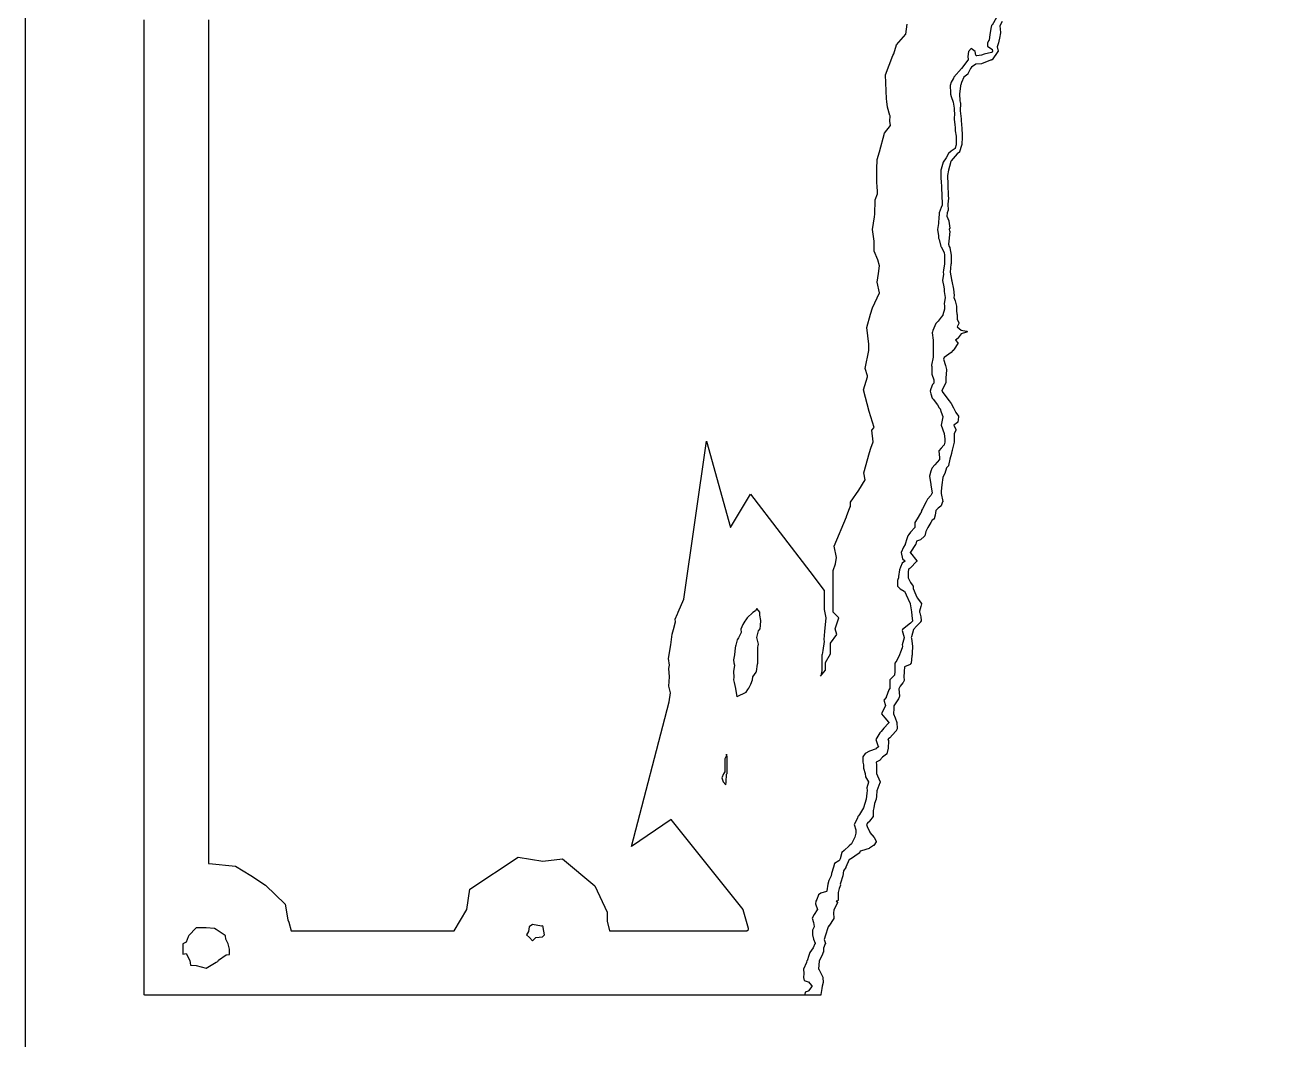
# Model space of a CAD drawing. Header units: millimetres. Extents: x 0 to 500, y 0 to 700.
# Drawn here: x 0 to 136.4, y 252.1 to 362.8 of the extents above; entities that cross this region are included whole.
import ezdxf

# ---------------------------------------------------------------- set-up
doc = ezdxf.new("R2010")
doc.units = ezdxf.units.MM
for name, color, linetype in [('CORTE', 1, 'Continuous'), ('GRABADO', 5, 'Continuous'), ('HOJA', 8, 'Continuous')]:
    doc.layers.add(name, color=color, linetype=linetype)

msp = doc.modelspace()

# ---------------------------------------------------------------- linework, layer by layer
at = {"layer": 'CORTE'}
for points in [[(106.5, 363.14), (106.24, 362.66), (106.32, 361.93), (106.32, 361.93), (106.32, 361.92), (106.32, 361.92), (106.29, 361.74), (106.26, 361.52), (106.26, 361.52), (106.11, 360.81), (106.11, 360.81), (106.11, 360.8), (105.95, 360.38), (106.06, 359.92), (106.07, 359.91), (106.07, 359.91), (106.07, 359.9), (106.07, 359.89), (106.06, 359.88), (106.06, 359.87), (106.06, 359.87), (106.06, 359.86), (106.05, 359.86), (105.4, 358.97), (105.4, 358.97), (105.39, 358.97), (105.38, 358.96), (105.37, 358.95), (105.36, 358.95), (105.32, 358.94), (105.24, 358.91), (105.23, 358.91), (104.25, 358.54), (104.25, 358.54), (104.24, 358.54), (103.64, 358.48), (103.17, 358.18), (103.05, 358.01), (102.76, 357.44), (102.76, 357.43), (102.76, 357.42), (102.75, 357.42), (102.75, 357.41), (102.32, 357.07), (102.08, 356.49), (102, 356.24), (102, 356.23), (101.99, 356.22), (101.97, 356.18), (101.97, 356.11), (101.97, 356.1), (101.97, 356.1), (101.86, 355.27), (101.9, 354.51), (101.94, 354.36), (101.94, 354.36), (101.96, 354.26), (101.96, 354.25), (101.96, 354.24), (101.94, 353.42), (102.04, 352.53), (102.04, 352.52), (102.04, 352.49), (102.04, 352.46), (102.04, 352.46), (102.08, 351.82), (102.1, 351.57), (102.1, 351.57), (102.14, 350.69), (102.14, 350.64), (102.14, 350.59), (102.14, 350.58), (102.1, 349.71), (102.1, 349.7), (102.1, 349.69), (102.1, 349.69), (102.1, 349.68), (102.09, 349.68), (102.07, 349.64), (101.86, 348.94), (101.86, 348.93), (101.86, 348.92), (101.85, 348.91), (101.85, 348.91), (101.84, 348.9), (101.59, 348.73), (100.96, 347.94), (100.91, 347.86), (100.91, 347.86), (100.88, 347.82), (100.86, 347.75), (100.64, 346.92), (100.56, 346.34), (100.56, 346.01), (100.59, 345.69), (100.59, 345.69), (100.6, 345.08), (100.62, 344.44), (100.63, 344.15), (100.64, 343.88), (100.64, 343.88), (100.6, 343.23), (100.62, 342.59), (100.62, 342.58), (100.62, 342.57), (100.62, 342.57), (100.62, 342.56), (100.5, 342.28), (100.49, 341.91), (100.7, 341.4), (100.7, 341.4), (100.7, 341.39), (100.7, 341.38), (100.79, 340.6), (100.79, 340.6), (100.79, 340.59), (100.78, 340.59), (100.78, 340.58), (100.78, 340.57), (100.73, 340.45), (100.78, 340.32), (100.78, 340.31), (100.78, 340.31), (100.79, 340.3), (100.79, 340.29), (100.74, 339.52), (100.74, 339.51), (100.67, 338.85), (100.73, 338.62), (100.8, 338.49), (100.8, 338.49), (100.81, 338.48), (100.81, 338.47), (100.93, 337.68), (100.93, 337.67), (100.93, 336.78), (100.93, 336.74), (100.93, 336.74), (100.93, 336.73), (100.92, 336.69), (100.84, 335.82), (100.97, 335.01), (101, 334.95), (101, 334.95), (101.01, 334.92), (101.02, 334.91), (101.02, 334.9), (101.03, 334.85), (101.2, 333.98), (101.2, 333.97), (101.27, 333.29), (101.27, 333.29), (101.27, 333.28), (101.27, 333.27), (101.22, 333.05), (101.4, 332.7), (101.4, 332.7), (101.4, 332.69), (101.4, 332.69), (101.53, 332.12), (101.53, 332.12), (101.53, 332.11), (101.53, 331.66), (101.58, 331.19), (101.59, 331.19), (101.59, 330.69), (101.77, 330.29), (101.77, 330.28), (101.77, 330.28), (101.77, 330.27), (101.77, 330.26), (101.77, 330.25), (101.77, 330.25), (101.77, 330.24), (101.77, 330.23), (101.77, 330.23), (101.6, 329.87), (102.04, 329.5), (102.63, 329.4), (102.63, 329.4), (102.64, 329.4), (102.65, 329.39), (102.66, 329.39), (102.67, 329.38), (102.67, 329.38), (102.67, 329.37), (102.68, 329.36), (102.68, 329.35), (102.68, 329.35), (102.68, 329.34), (102.68, 329.34), (102.68, 329.33), (102.68, 329.32), (102.68, 329.31), (102.68, 329.3), (102.68, 329.3), (102.67, 329.29), (102.67, 329.29), (102.67, 329.28), (102.66, 329.27), (102.65, 329.27), (102.64, 329.26), (102.64, 329.26), (102.63, 329.26), (102.05, 329.1), (101.72, 328.64), (101.72, 328.64), (101.72, 328.63), (101.43, 328.4), (101.67, 328.13), (101.68, 328.13), (101.68, 328.12), (101.68, 328.11), (101.69, 328.11), (101.69, 328.1), (101.69, 328.09), (101.69, 328.09), (101.69, 328.08), (101.69, 328.07), (101.69, 328.06), (101.69, 328.06), (101.68, 328.05), (101.68, 328.04), (101.68, 328.04), (101.27, 327.43), (101.15, 327.27), (101.15, 327.27), (101.14, 327.26), (100.94, 327.07), (100.94, 327.07), (100.2, 326.5), (100.11, 326.34), (100.34, 325.65), (100.34, 325.64), (100.43, 325.2), (100.44, 325.19), (100.44, 325.18), (100.44, 325.18), (100.39, 324.69), (100.36, 324.28), (100.36, 323.77), (100.36, 323.77), (100.36, 323.76), (100.36, 323.75), (100.35, 323.75), (100.35, 323.74), (99.92, 322.91), (99.92, 322.91), (99.93, 322.91), (99.93, 322.9), (99.94, 322.89), (99.95, 322.88), (99.95, 322.88), (99.95, 322.88), (99.95, 322.87), (99.96, 322.86), (99.96, 322.85), (99.96, 322.85), (99.96, 322.79), (100.6, 321.97), (100.74, 321.79), (100.74, 321.79), (100.96, 321.5), (100.96, 321.5), (100.96, 321.5), (101.19, 321.03), (101.2, 321.03), (101.44, 320.51), (101.74, 320.11), (101.74, 320.1), (101.75, 320.1), (101.75, 320.09), (101.75, 320.08), (101.75, 320.08), (101.75, 320.07), (101.75, 320.06), (101.75, 320.06), (101.66, 319.48), (101.66, 319.47), (101.66, 319.46), (101.65, 319.46), (101.65, 319.45), (101.64, 319.44), (101.63, 319.43), (101.22, 319.12), (101.45, 318.66), (101.46, 318.65), (101.46, 318.65), (101.46, 318.64), (101.46, 318.63), (101.46, 318.62), (101.46, 318.62), (101.46, 318.61), (101.46, 318.6), (101.46, 318.6), (101.28, 318.2), (101.27, 317.96), (101.27, 317.29), (101.27, 317.28), (101.27, 317.28), (101.27, 317.27), (101.05, 316.41), (101.04, 316.35), (101.04, 316.35), (101.02, 316.3), (100.97, 316.06), (100.82, 315.42), (100.66, 314.74), (100.66, 314.74), (100.66, 314.73), (100.66, 314.73), (100.65, 314.72), (100.44, 314.47), (100.24, 313.88), (100.24, 313.88), (100.09, 313.55), (100.03, 313.42), (99.92, 312.65), (99.86, 311.94), (99.86, 311.94), (99.84, 311.75), (99.84, 311.74), (99.84, 311.73), (99.84, 311.73), (99.84, 311.72), (99.84, 311.71), (99.85, 311.7), (99.85, 311.69), (99.85, 311.69), (99.85, 311.68), (99.86, 311.68), (100.03, 310.82), (100.03, 310.81), (100.03, 310.8), (100.03, 310.8), (100.03, 310.79), (100.03, 310.78), (100.02, 310.78), (99.85, 310.35), (99.85, 310.34), (99.85, 310.34), (99.84, 310.33), (99.83, 310.32), (99.83, 310.32), (99.52, 310.08), (99.26, 309.84), (99.2, 309.32), (99.2, 309.32), (99.2, 309.32), (99.1, 308.93), (99.1, 308.92), (99.1, 308.92), (99.09, 308.91), (99.09, 308.9), (99.08, 308.9), (99.08, 308.89), (99.07, 308.89), (98.87, 308.78), (98.74, 308.53), (98.39, 307.99), (98.17, 307.55), (98.06, 307.08), (98.05, 307.07), (98.05, 307.07), (98.05, 307.06), (98.05, 307.06), (98.04, 307.05), (98.03, 307.04), (97.61, 306.64), (97.6, 306.64), (97.59, 306.63), (97.17, 306.49), (97.08, 306.15), (97.07, 306.14), (97.07, 306.14), (97.07, 306.13), (96.51, 305.3), (96.47, 305.25), (96.49, 305.23), (96.5, 305.23), (96.5, 305.22), (97.19, 304.36), (97.19, 304.36), (97.19, 304.35), (97.2, 304.35), (97.2, 304.34), (97.2, 304.33), (97.2, 304.33), (97.2, 304.32), (97.2, 304.31), (97.2, 304.31), (97.2, 304.3), (97.2, 304.29), (97.2, 304.29), (97.19, 304.28), (97.18, 304.27), (96.5, 303.57), (96.49, 303.56), (96.49, 303.56), (96.35, 303.47), (96.3, 303.37), (96.26, 303.17), (96.26, 302.48), (96.51, 302), (96.68, 301.73), (96.79, 301.58), (96.8, 301.57), (96.8, 301.56), (96.8, 301.55), (96.8, 301.55), (96.8, 301.54), (96.8, 301.32), (97.09, 300.64), (97.23, 300.32), (97.62, 299.83), (97.69, 299.73), (97.69, 299.73), (97.7, 299.72), (97.7, 299.71), (97.7, 299.7), (97.7, 299.7), (97.71, 299.69), (97.71, 299.68), (97.7, 299.68), (97.7, 299.67), (97.63, 299.38), (97.5, 298.87), (97.51, 298.78), (97.51, 298.77), (97.52, 298.68), (97.63, 298.24), (97.63, 298.24), (97.69, 297.84), (97.7, 297.84), (97.7, 297.83), (97.69, 297.82), (97.69, 297.82), (97.69, 297.81), (97.69, 297.8), (97.69, 297.8), (97.62, 297.69), (97.62, 297.69), (97.61, 297.68), (97.18, 297.22), (96.84, 296.87), (96.64, 296.07), (96.64, 296.06), (96.6, 295.98), (96.63, 295.92), (96.63, 295.91), (96.63, 295.9), (96.63, 295.9), (96.74, 295.06), (96.74, 295.06), (96.74, 295.05), (96.71, 294.28), (96.71, 294.27), (96.68, 294.12), (96.67, 294), (96.58, 293.19), (96.58, 293.19), (96.57, 293.18), (96.57, 293.17), (96.57, 293.17), (96.56, 293.16), (96.51, 293.08), (96.5, 293.08), (96.5, 293.07), (96.49, 293.07), (96.48, 293.06), (95.85, 292.78), (95.83, 292.27), (95.83, 292.27), (95.78, 291.66), (95.82, 291.36), (95.82, 291.35), (95.82, 291.35), (95.82, 291.34), (95.82, 291.33), (95.82, 291.32), (95.82, 291.32), (95.7, 291.07), (95.7, 291.07), (95.69, 291.06), (95.4, 290.7), (95.24, 290.41), (95.31, 289.58), (95.31, 289.58), (95.31, 289.57), (95.31, 289.57), (95.29, 289.48), (95.29, 289.47), (95.29, 289.47), (95.21, 289.3), (95.2, 289.3), (94.71, 288.55), (94.69, 288.24), (94.67, 287.66), (94.86, 287.22), (94.86, 287.22), (95.01, 286.74), (95.01, 286.73), (95.01, 286.73), (95.06, 286.09), (95.06, 286.08), (95.06, 286.08), (95.06, 286.07), (95.05, 286.06), (95.05, 286.05), (94.9, 285.76), (94.89, 285.75), (94.28, 285.06), (94.27, 285.05), (94.27, 285.05), (94.12, 284.94), (94.05, 284.86), (94.11, 284.75), (94.11, 284.74), (94.11, 284.73), (94.11, 284.73), (94.12, 284.72), (94.12, 284.71), (94.08, 283.93), (94.08, 283.93), (94.08, 283.92), (93.92, 283.31), (93.92, 283.3), (93.92, 283.29), (93.91, 283.29), (93.91, 283.28), (93.9, 283.27), (93.9, 283.27), (93.48, 282.96), (93.17, 282.61), (93.16, 282.61), (93.16, 282.6), (93.15, 282.6), (92.76, 282.41), (92.81, 282.1), (92.81, 282.09), (92.81, 281.18), (93.18, 280.33), (93.2, 280.29), (93.2, 280.28), (93.21, 280.27), (93.21, 280.26), (93.21, 280.26), (93.21, 280.24), (93.21, 280.21), (93.21, 280.21), (93.21, 280.2), (93.21, 280.19), (93.2, 280.18), (93.2, 280.17), (93.18, 280.14), (92.84, 279.29), (92.81, 278.69), (92.81, 278.69), (92.78, 278.37), (92.78, 278.37), (92.78, 278.36), (92.6, 277.88), (92.53, 277.44), (92.53, 277.44), (92.46, 277.13), (92.46, 276.53), (92.46, 276.52), (92.45, 276.51), (92.45, 276.5), (92.45, 276.49), (92.44, 276.49), (92.06, 275.96), (92.06, 275.95), (92.05, 275.95), (92.05, 275.94), (91.81, 275.76), (91.72, 275.6), (91.79, 275.4), (92.07, 274.79), (92.07, 274.79), (92.1, 274.72), (92.54, 274.19), (92.54, 274.19), (92.77, 273.78), (92.77, 273.78), (92.77, 273.77), (92.78, 273.77), (92.78, 273.76), (92.78, 273.75), (92.78, 273.74), (92.78, 273.74), (92.78, 273.73), (92.77, 273.72), (92.77, 273.71), (92.77, 273.71), (92.51, 273.33), (92.51, 273.32), (92.5, 273.32), (92.5, 273.32), (92.04, 273.01), (92.03, 273.01), (92.02, 273), (91.16, 272.75), (91.03, 272.7), (90.96, 272.51), (90.96, 272.5), (90.95, 272.5), (90.95, 272.49), (90.94, 272.48), (90.93, 272.48), (89.97, 271.83), (89.96, 271.83), (89.95, 271.83), (89.85, 271.8), (89.84, 271.79), (89.47, 270.94), (89.47, 270.93), (89.21, 270.55), (89.13, 270.03), (89.13, 270.03), (88.87, 269.21), (88.86, 269.12), (88.87, 269.02), (88.88, 269.01), (88.88, 269), (88.87, 268.99), (88.87, 268.99), (88.87, 268.98), (88.74, 268.62), (88.62, 268.18), (88.62, 267.37), (88.62, 267.36), (88.62, 267.35), (88.61, 267.34), (88.61, 267.34), (88.61, 267.33), (88.6, 267.32), (88.6, 267.32), (88.59, 267.31), (88.59, 267.31), (88.58, 267.3), (88.57, 267.3), (88.42, 267.24), (88.52, 267.16), (88.53, 267.15), (88.54, 267.14), (88.54, 267.14), (88.54, 267.13), (88.54, 267.13), (88.54, 267.12), (88.55, 267.11), (88.55, 267.1), (88.55, 267.1), (88.54, 267.09), (88.54, 267.08), (88.54, 267.07), (88.16, 266.32), (88.11, 265.94), (88.17, 265.42), (88.17, 265.41), (88.17, 265.41), (88.17, 265.4), (88.16, 265.39), (88.16, 265.39), (88.16, 265.38), (88.16, 265.37), (87.62, 264.53), (87.62, 264.53), (87.61, 264.52), (87.6, 264.51), (87.59, 264.51), (87.59, 264.5), (87.58, 264.5), (87.57, 264.5), (87.56, 264.5), (87.54, 264.5), (87.54, 264.49), (87.54, 264.49), (87.54, 264.48), (87.54, 264.47), (87.54, 264.46), (87.54, 264.46), (87.49, 264.35), (87.25, 263.54), (87.11, 263.07), (87.24, 262.65), (87.24, 262.65), (87.24, 262.64), (87.24, 262.63), (87.24, 262.63), (87.24, 262.62), (87.24, 262.61), (87.23, 262.61), (87.04, 262.13), (87.02, 261.7), (87.02, 261.69), (87.01, 261.69), (87.01, 261.68), (86.89, 261.36), (86.89, 261.36), (86.89, 261.35), (86.55, 260.76), (86.52, 260.27), (86.5, 259.87), (86.49, 259.86), (86.49, 259.86), (86.5, 259.85), (86.5, 259.85), (86.5, 259.84), (86.51, 259.84), (86.95, 258.96), (86.95, 258.95), (86.96, 258.95), (86.96, 258.94), (86.96, 258.93), (86.99, 258.4), (86.99, 258.39), (86.99, 258.38), (86.99, 258.38), (86.88, 257.99), (86.84, 257.72), (86.75, 257.06), (86.75, 257.06), (86.75, 257.05), (86.75, 257.05), (86.74, 257.04), (86.74, 257.03), (86.74, 257.03), (86.73, 257.02), (86.72, 257.01), (86.72, 257.01), (86.71, 257.01), (86.69, 257), (86.68, 257), (86.68, 257), (86.39, 257), (85.24, 257), (84.22, 257), (73.75, 257), (68.26, 257), (64.94, 257), (64.28, 257), (63.62, 257), (62.96, 257), (62.29, 257), (62.13, 257), (61.78, 257), (61.07, 257), (59.67, 257), (57.82, 257), (56.8, 257), (55.94, 257), (55.59, 257), (55.59, 257), (52.95, 257), (52.24, 257), (51.38, 257), (50.27, 257), (50, 257), (50, 257), (49.38, 257), (47.74, 257), (47.49, 257), (47.48, 257), (47.09, 257), (45.79, 257), (44.65, 257), (43.41, 257), (41.27, 257), (40.03, 257), (39.19, 257), (38.89, 257), (38.03, 257), (37.25, 257), (36.31, 257), (35.45, 257), (34.51, 257), (33.65, 257), (32.93, 257), (32.7, 257), (32.16, 257), (31.25, 257), (30.09, 257), (27.81, 257), (26.99, 257), (26.17, 257), (25.25, 257), (24.34, 257), (23.47, 257), (22.96, 257), (22.27, 257), (21.54, 257), (20.81, 257), (19.93, 257), (19, 257), (18.01, 257), (16.99, 257), (16, 257), (15.01, 257), (14, 257), (13.07, 257), (13.07, 257), (13.05, 257), (13.04, 257.01), (13.03, 257.01), (13.02, 257.02), (13.01, 257.03), (13.01, 257.04), (13.01, 257.04), (13, 257.05), (13, 257.06), (13, 257.07), (13, 257.07), (13, 267.79), (13, 267.79), (13, 268.58), (13, 268.82), (13, 269.81), (13, 270.43), (13, 272.12), (13, 272.91), (13, 274.19), (13, 276.81), (13, 279.21), (13, 279.4), (13, 279.86), (13, 280.2), (13, 281.2), (13, 281.93), (13, 282.78), (13, 283.39), (13, 284.13), (13, 284.74), (13, 288.42), (13, 289.25), (13, 290.72), (13, 291.54), (13, 292.19), (13, 293), (13, 293.73), (13, 294.54), (13, 295.19), (13, 296), (13, 296.79), (13, 297.85), (13, 298.37), (13, 298.91), (13, 299.14), (13, 299.57), (13, 300.21), (13, 301.33), (13, 302.59), (13, 303.64), (13, 304.22), (13, 304.89), (13, 305.57), (13, 307.01), (13, 307.76), (13, 308.47), (13, 309.22), (13, 309.95), (13, 310.65), (13, 313.5), (13, 314.23), (13, 314.93), (13, 315.65), (13, 316.36), (13, 330.15), (13, 330.15), (13, 331.66), (13, 332.22), (13, 333.08), (13, 333.64), (13, 340.05), (13, 340.64), (13, 342.07), (13, 342.67), (13, 344.1), (13, 344.71), (13, 345.43), (13, 346.04), (13, 348.93), (13, 349.56), (13, 351.73), (13, 352.37), (13, 353.02), (13, 353.75), (13, 354.4), (13, 356.6), (13, 357.4), (13, 358.19), (13, 359.65), (13, 360.32), (13, 361.05), (13, 361.73), (13, 363.19)], [(20, 363.32), (20, 362.5), (20, 361.73), (20, 360.09), (20, 359.33), (20, 358.52), (20, 357.76), (20, 356.14), (20, 355.25), (20, 354.36), (20, 351.9), (20, 351.17), (20, 350.36), (20, 349.64), (20, 348.92), (20, 346.49), (20, 345.79), (20, 342.56), (20, 341.87), (20, 341.07), (20, 340.39), (20, 338.79), (20, 338.12), (20, 336.52), (20, 335.86), (20, 328.7), (20, 328.08), (20, 327.11), (20, 326.49), (20, 324.8), (20, 316.36), (20, 315.56), (20, 314.76), (20, 313.97), (20, 313.17), (20, 309.97), (20, 309.2), (20, 308.38), (20, 307.55), (20, 306.75), (20, 305.91), (20, 304.3), (20, 303.54), (20, 302.79), (20, 302.14), (20, 300.97), (20, 299.56), (20, 298.31), (20, 297.6), (20, 297.11), (20, 296.85), (20, 296.26), (20, 295.67), (20, 294.49), (20, 293.6), (20, 292.7), (20, 291.97), (20, 291.07), (20, 290.25), (20, 289.34), (20, 288.62), (20, 287.7), (20, 286.07), (20, 285.13), (20, 281.02), (20, 280.33), (20, 279.52), (20, 278.83), (20, 277.88), (20, 277.06), (20, 275.95), (20, 275.57), (20, 275.05), (20, 274.84), (20, 272.16), (20, 271.36), (20.08, 271.36), (22.93, 271.08), (24.6, 270.06), (26.2, 268.98), (28.37, 266.94), (28.65, 265.21), (28.77, 264.96), (29, 264), (29.54, 264), (32.09, 264), (33.39, 264), (34.41, 264), (35.01, 264), (35.27, 264), (36.07, 264), (37.03, 264), (38.08, 264), (39.04, 264), (40.1, 264), (40.96, 264), (41.92, 264), (42.26, 264), (43.2, 264), (44.58, 264), (46.76, 264), (48.17, 266.36), (48.5, 268.55), (53.75, 272.05), (56.45, 271.6), (58.57, 271.85), (62.1, 268.91), (63.47, 266.06), (63.47, 265.07), (63.69, 264), (65.15, 264), (66.72, 264), (67.51, 264), (67.9, 264), (68.08, 264), (68.83, 264), (69.57, 264), (70.31, 264), (71.05, 264), (74.75, 264), (78.69, 264), (78.84, 264.17), (78.85, 264.27), (78.27, 266.31), (78.29, 266.33), (70.43, 276.17), (66.1, 273.21), (70.21, 288.99), (70.35, 289.97), (70.16, 290.69), (70.23, 291.69), (70.17, 292.63), (70.23, 292.97), (70.12, 293.7), (70.41, 295.21), (70.48, 295.76), (70.55, 296.34), (70.69, 296.87), (70.9, 297.7), (70.86, 297.99), (71.11, 298.56), (71.14, 298.66), (71.19, 298.74), (71.82, 300.18), (74.29, 317.39), (76.9, 307.97), (79.08, 311.62), (85.53, 303.17), (87.11, 301.1), (87.11, 299.05), (87.27, 298.15), (87.14, 296.66), (87.06, 295.79), (87.12, 295.55), (86.95, 294.59), (86.9, 294.13), (86.86, 294.09), (86.86, 292.36), (86.73, 291.81), (86.72, 291.79), (87.25, 292.44), (87.25, 293.27), (87.81, 294.2), (87.81, 295.36), (88.48, 296.33), (88.31, 296.95), (88.7, 298.14), (88.1, 298.77), (88.1, 303.3), (88.33, 304.02), (88.45, 304.73), (88.2, 305.93), (89.53, 309.15), (89.54, 309.17), (89.92, 310.15), (89.99, 310.26), (89.99, 310.75), (90.89, 312.04), (90.89, 312.06), (91.56, 313.18), (91.44, 313.95), (92.04, 316.16), (92.2, 316.62), (92.43, 317.33), (92.29, 318.58), (92.55, 318.88), (92.01, 320.63), (91.4, 322.99), (91.83, 324.41), (91.83, 324.5), (91.56, 325.33), (91.98, 327.26), (91.97, 327.33), (91.97, 327.98), (91.75, 329.77), (92.17, 331.23), (92.36, 331.92), (93.13, 333.58), (92.89, 334.73), (93.04, 335.67), (93.12, 336.52), (92.97, 337.16), (92.57, 338.09), (92.57, 339.18), (92.36, 340.45), (92.59, 341.84), (92.59, 341.89), (92.61, 342.09), (92.67, 343.71), (92.93, 344.37), (92.92, 344.7), (92.89, 345.04), (92.83, 345.69), (92.83, 347.05), (92.87, 348.09), (93.12, 348.94), (93.67, 350.97), (94.32, 351.82), (94.28, 352.27), (94.3, 352.84), (94.28, 352.88), (93.99, 353.79), (93.93, 354.42), (93.89, 354.7), (93.8, 357.34), (94.58, 359.43), (94.69, 359.63), (94.98, 360.6), (96.02, 361.75), (96.16, 362.85)]]:
    msp.add_lwpolyline(points, dxfattribs=at)
at = {"layer": 'GRABADO'}
msp.add_lwpolyline([(105.89, 363.56), (105.4, 362.75), (105.4, 362.75), (105.4, 362.74), (105.39, 362.74), (105.35, 362.7), (105.35, 362.68), (105.35, 362.68), (105.35, 362.67), (105.35, 362.66), (105.35, 362.65), (105.35, 362.64), (105.3, 362.56), (105.18, 361.74), (105.08, 361.09), (105.08, 361.09), (105.08, 361.08), (105.08, 361.07), (105.07, 361.06), (105.07, 361.06), (104.89, 360.81), (104.91, 360.45), (105.38, 360.14), (105.39, 360.14), (105.39, 360.13), (105.4, 360.13), (105.4, 360.12), (105.41, 360.12), (105.41, 360.11), (105.41, 360.1), (105.46, 359.92), (105.46, 359.91), (105.46, 359.91), (105.46, 359.9), (105.46, 359.89), (105.46, 359.88), (105.46, 359.87), (105.45, 359.87), (105.45, 359.86), (105.45, 359.86), (105.4, 359.79), (105.4, 359.79), (105.39, 359.78), (105.39, 359.78), (105.38, 359.77), (105.36, 359.77), (105.36, 359.77), (104.55, 359.58), (104.25, 359.46), (104.24, 359.46), (104.24, 359.46), (103.73, 359.41), (103.72, 359.41), (103.71, 359.41), (103.7, 359.41), (103.69, 359.42), (103.68, 359.42), (103.67, 359.43), (103.66, 359.44), (103.66, 359.45), (103.66, 359.45), (103.65, 359.46), (103.65, 359.47), (103.58, 359.86), (103.13, 360.2), (102.84, 359.87), (102.77, 359.32), (102.8, 358.98), (102.8, 358.97), (102.8, 358.96), (102.8, 358.96), (102.79, 358.95), (102.79, 358.94), (102.79, 358.93), (102.78, 358.93), (102.06, 358), (102.06, 358), (102.06, 358), (101.24, 357.08), (101.19, 356.91), (101.18, 356.91), (101.18, 356.9), (100.96, 356.51), (100.84, 356.18), (100.87, 355.36), (100.88, 355.28), (100.88, 355.28), (100.89, 355.22), (100.96, 354.98), (100.96, 354.98), (101.15, 354.36), (101.15, 354.36), (101.28, 353.69), (101.28, 353.69), (101.28, 353.68), (101.28, 353.42), (101.31, 353.14), (101.31, 353.13), (101.29, 352.49), (101.35, 351.88), (101.35, 351.88), (101.37, 351.57), (101.38, 351.23), (101.48, 350.65), (101.49, 350.64), (101.51, 350.16), (101.51, 350.16), (101.5, 349.71), (101.5, 349.7), (101.5, 349.7), (101.5, 349.69), (101.39, 349.33), (101.39, 349.33), (101.39, 349.32), (101.38, 349.31), (101.37, 349.31), (101.37, 349.3), (100.94, 349.01), (100.67, 348.74), (100.41, 348.27), (100.41, 348.27), (100.07, 347.82), (99.85, 347.03), (99.83, 346.95), (99.83, 346.93), (99.83, 346.93), (99.83, 346.9), (99.83, 346.01), (99.86, 345.69), (99.91, 345.13), (99.91, 345.13), (99.91, 345.08), (99.91, 345.04), (99.94, 344.15), (99.96, 343.31), (99.96, 343.31), (99.96, 343.23), (99.96, 343.14), (99.96, 343.14), (99.96, 343.13), (99.96, 343.12), (99.95, 343.11), (99.85, 342.87), (99.63, 342.28), (99.6, 341.58), (99.6, 341.58), (99.58, 341.37), (99.57, 341.13), (99.57, 341.12), (99.45, 340.45), (99.57, 339.77), (99.57, 339.77), (99.57, 339.54), (99.64, 339.37), (99.64, 339.37), (99.64, 339.36), (99.82, 338.62), (99.85, 338.56), (100.17, 337.97), (100.17, 337.96), (100.17, 337.95), (100.22, 337.68), (100.22, 337.67), (100.22, 337.37), (100.23, 336.74), (100.23, 336.74), (100.23, 336.73), (100.11, 336.02), (100.09, 335.82), (100.12, 335.6), (100.12, 335.6), (100.12, 335.59), (100.12, 335.58), (100.01, 334.89), (100.15, 334.22), (100.15, 334.21), (100.17, 333.97), (100.18, 333.7), (100.29, 333.05), (100.29, 333.04), (100.29, 333.03), (100.29, 333.03), (100.2, 332.4), (100.23, 332.11), (100.23, 331.8), (100.23, 331.8), (100.22, 331.79), (100.22, 331.78), (100.04, 331.16), (100.03, 331.15), (100.03, 331.15), (100.03, 331.14), (99.84, 330.92), (99.53, 330.47), (99.53, 330.47), (99.53, 330.46), (99.29, 330.21), (98.95, 329.47), (98.9, 329.31), (98.87, 329.22), (98.97, 328.41), (98.97, 328.41), (98.97, 327.48), (98.98, 327.28), (98.98, 326.55), (98.98, 326.54), (98.98, 326.54), (98.79, 325.67), (98.8, 325.65), (98.8, 325.65), (98.82, 325.58), (98.82, 325.57), (98.83, 325.56), (98.83, 325.56), (98.83, 324.71), (99.06, 324.07), (99.07, 324.06), (99.07, 324.05), (99.07, 324.05), (99.07, 324.04), (99.07, 323.77), (99.07, 323.77), (99.07, 323.76), (99.07, 323.75), (99.06, 323.75), (99.06, 323.74), (99.06, 323.73), (99.05, 323.73), (99.05, 323.72), (98.92, 323.58), (98.74, 323.09), (98.67, 322.84), (98.74, 322.55), (98.89, 322.08), (98.97, 321.97), (99.46, 321.36), (99.46, 321.35), (99.47, 321.35), (99.63, 321.04), (99.72, 320.95), (99.73, 320.94), (99.73, 320.93), (99.74, 320.93), (99.74, 320.92), (99.85, 320.54), (100.03, 320.1), (100.03, 320.09), (100.04, 320.08), (100.04, 320.07), (100.04, 320.07), (100.04, 320.06), (100.04, 320.05), (99.86, 319.15), (99.86, 319.15), (100.19, 318.24), (100.19, 318.24), (100.2, 318.23), (100.2, 318.22), (100.25, 317.62), (100.25, 317.62), (100.25, 317.29), (100.25, 317.28), (100.25, 317.28), (100.25, 317.27), (100.18, 316.99), (100.18, 316.99), (100.17, 316.98), (100.17, 316.97), (100.16, 316.97), (99.84, 316.62), (99.59, 316.34), (99.68, 315.59), (99.69, 315.44), (99.69, 315.44), (99.69, 315.43), (99.69, 315.42), (99.69, 315.42), (99.69, 315.41), (99.69, 315.4), (99.68, 315.39), (99.68, 315.39), (99.16, 314.82), (98.86, 314.47), (98.84, 314.41), (98.74, 314.13), (98.59, 313.58), (98.74, 312.67), (98.74, 312.67), (98.74, 312.66), (98.74, 312.66), (98.74, 312.65), (98.74, 312.65), (98.86, 311.74), (98.86, 311.73), (98.86, 311.73), (98.86, 311.72), (98.86, 311.71), (98.85, 311.7), (98.74, 311.47), (98.73, 311.46), (98.73, 311.46), (98.36, 311.07), (98.21, 310.77), (97.82, 310.01), (97.82, 310), (97.73, 309.85), (97.73, 309.79), (97.73, 309.79), (97.73, 309.78), (97.72, 309.78), (97.72, 309.77), (97.63, 309.55), (97.62, 309.54), (97.25, 308.91), (97.25, 308.91), (96.99, 308.54), (96.99, 308.02), (96.99, 308.02), (96.98, 308), (96.98, 308), (96.98, 307.99), (96.98, 307.99), (96.97, 307.98), (96.51, 307.49), (96.32, 307.21), (96.23, 307.07), (96.11, 306.73), (95.94, 306.15), (95.94, 306.14), (95.93, 306.14), (95.93, 306.13), (95.74, 305.85), (95.49, 305.24), (95.63, 304.55), (95.86, 304.38), (95.87, 304.38), (95.87, 304.37), (95.88, 304.36), (95.88, 304.35), (95.89, 304.35), (95.89, 304.34), (95.89, 304.33), (95.89, 304.32), (95.89, 304.32), (95.89, 304.31), (95.89, 304.3), (95.89, 304.29), (95.88, 304.28), (95.88, 304.28), (95.87, 304.27), (95.87, 304.26), (95.86, 304.26), (95.6, 304.1), (95.41, 303.65), (95.32, 303.38), (95.2, 302.63), (95.19, 302.46), (95.19, 302.45), (95.18, 302.44), (95.1, 302.2), (95.1, 301.57), (95.38, 301.28), (95.83, 301.06), (95.83, 301.06), (95.84, 301.06), (95.85, 301.05), (95.85, 301.05), (95.86, 301.04), (95.86, 301.03), (96.04, 300.65), (96.44, 299.78), (96.47, 299.72), (96.47, 299.71), (96.48, 299.71), (96.48, 299.7), (96.48, 299.69), (96.48, 299.68), (96.48, 299.68), (96.47, 299.65), (96.52, 299.46), (96.52, 299.45), (96.62, 298.78), (96.62, 298.78), (96.71, 298.01), (96.75, 297.85), (96.75, 297.85), (96.75, 297.84), (96.75, 297.83), (96.75, 297.82), (96.75, 297.82), (96.74, 297.81), (96.74, 297.8), (96.73, 297.79), (96.73, 297.78), (96.63, 297.68), (96.5, 297.54), (96.5, 297.54), (95.65, 296.86), (95.61, 296.74), (95.81, 296), (95.81, 295.99), (95.81, 295.99), (95.81, 295.98), (95.81, 295.97), (95.81, 295.96), (95.61, 295.21), (95.63, 295.06), (95.63, 295.06), (95.63, 295.05), (95.62, 294.87), (95.62, 294.87), (95.62, 294.86), (95.62, 294.85), (95.41, 294.38), (95.33, 294.11), (95.33, 294.1), (95.02, 293.48), (95.02, 293.48), (94.81, 293.18), (94.81, 292.7), (94.79, 292.27), (94.79, 292.27), (94.76, 291.89), (94.76, 291.88), (94.75, 291.87), (94.75, 291.87), (94.75, 291.86), (94.75, 291.86), (94.74, 291.85), (94.74, 291.84), (94.28, 291.38), (94.25, 291.33), (94.25, 290.46), (94.26, 290.43), (94.26, 290.42), (94.26, 290.42), (94.26, 290.41), (94.25, 290.4), (94.25, 290.39), (94.25, 290.39), (94.24, 290.38), (94.16, 290.28), (93.86, 289.47), (93.86, 289.46), (93.85, 289.45), (93.6, 289.15), (93.79, 288.59), (93.79, 288.59), (93.79, 288.58), (93.79, 288.57), (93.79, 288.57), (93.79, 288.56), (93.79, 288.55), (93.79, 288.54), (93.79, 288.54), (93.38, 287.78), (93.37, 287.67), (93.71, 287.24), (94.12, 286.77), (94.13, 286.76), (94.13, 286.75), (94.14, 286.75), (94.14, 286.74), (94.14, 286.74), (94.14, 286.73), (94.14, 286.72), (94.14, 286.71), (94.14, 286.7), (94.14, 286.7), (94.14, 286.69), (94.14, 286.69), (94.13, 286.68), (94.13, 286.67), (94.12, 286.67), (93.6, 286.1), (93.31, 285.74), (93.31, 285.74), (93.3, 285.73), (93.3, 285.73), (93.23, 285.68), (93.17, 285.61), (92.74, 284.86), (93, 284.11), (93.01, 284.1), (93.01, 284.1), (93.01, 284.09), (93.01, 284.08), (93.01, 284.08), (93.01, 284.07), (93, 284.06), (93, 284.05), (93, 284.05), (92.99, 284.04), (92.99, 284.04), (92.98, 284.03), (92.98, 284.03), (92.78, 283.88), (92.78, 283.88), (92.77, 283.87), (92.76, 283.87), (92.03, 283.6), (91.58, 283.35), (91.33, 282.99), (91.33, 282.4), (91.39, 282.1), (91.39, 282.09), (91.39, 282.09), (91.39, 281.74), (91.56, 281.18), (91.56, 281.17), (91.62, 280.81), (91.94, 280.27), (91.94, 280.27), (91.94, 280.26), (91.95, 280.25), (91.95, 280.24), (91.95, 280.24), (91.95, 280.23), (91.95, 280.22), (91.95, 280.22), (91.95, 280.21), (91.74, 279.59), (91.79, 279.32), (91.79, 279.31), (91.8, 279.31), (91.79, 279.3), (91.76, 279.04), (91.7, 278.37), (91.7, 278.37), (91.7, 278.36), (91.7, 278.36), (91.53, 277.88), (91.39, 277.43), (91.39, 277.43), (91.39, 277.42), (90.95, 276.69), (90.95, 276.69), (90.85, 276.56), (90.79, 276.49), (90.72, 276.3), (90.72, 276.3), (90.39, 275.6), (90.57, 275.03), (90.57, 275.02), (90.57, 275.01), (90.57, 275.01), (90.57, 275), (90.54, 274.67), (90.54, 274.66), (90.44, 274.22), (90.44, 274.22), (90.44, 274.22), (90.44, 274.21), (90.18, 273.72), (90.09, 273.51), (90.09, 273.51), (90.09, 273.5), (90.08, 273.49), (90.08, 273.49), (90.08, 273.49), (89.83, 273.27), (89.3, 272.77), (89.3, 272.77), (89.02, 272.54), (88.85, 271.88), (88.85, 271.87), (88.85, 271.86), (88.85, 271.86), (88.73, 271.66), (88.73, 271.66), (88.72, 271.65), (88.71, 271.65), (88.71, 271.64), (88.71, 271.64), (88.22, 271.35), (88.12, 270.95), (88.12, 270.95), (87.92, 270.27), (87.86, 270.02), (87.86, 270.02), (87.85, 270.01), (87.78, 269.88), (87.62, 269.5), (87.5, 269.1), (87.4, 268.37), (87.39, 268.37), (87.39, 268.35), (87.39, 268.35), (87.38, 268.34), (87.38, 268.33), (87.37, 268.33), (87.36, 268.32), (87.35, 268.32), (86.75, 268.12), (86.5, 267.94), (86.29, 267.42), (86.21, 267.24), (86.15, 266.96), (86.37, 266.36), (86.37, 266.36), (86.37, 266.35), (86.37, 266.34), (86.37, 266.34), (86.37, 266.33), (86.37, 266.32), (86.37, 266.32), (86.37, 266.31), (86.36, 266.3), (86.36, 266.3), (86.01, 265.78), (85.8, 265.4), (85.93, 264.94), (85.93, 264.94), (86.02, 264.5), (86.02, 264.49), (86.02, 264.49), (86.02, 264.48), (86.02, 264.47), (86.02, 264.47), (86.02, 264.46), (85.85, 264.1), (85.82, 263.57), (85.94, 263.1), (86.11, 262.66), (86.11, 262.65), (86.11, 262.65), (86.11, 262.64), (86.11, 262.63), (86.11, 262.62), (86.11, 262.62), (86.11, 262.61), (86.1, 262.6), (85.9, 262.18), (85.9, 262.18), (85.56, 261.67), (85.4, 261.23), (85.3, 260.85), (85.29, 260.84), (85.29, 260.83), (85.29, 260.83), (85.28, 260.82), (85.28, 260.82), (85.2, 260.75), (85.19, 260.6), (85.19, 260.59), (85.19, 260.58), (85.19, 260.58), (85.19, 260.57), (84.85, 259.84), (84.89, 259.36), (84.89, 259.35), (84.87, 258.93), (84.92, 258.59), (85.35, 258.46), (85.36, 258.46), (85.37, 258.46), (85.38, 258.45), (85.38, 258.44), (85.74, 258.05), (85.75, 258.04), (85.75, 258.03), (85.75, 258.03), (85.76, 258.02), (85.76, 258.01), (85.76, 258.01), (85.76, 258), (85.76, 257.99), (85.76, 257.98), (85.76, 257.98), (85.75, 257.97), (85.75, 257.96), (85.75, 257.96), (85.39, 257.47), (85.39, 257.46), (85.38, 257.45), (85.37, 257.45), (85.36, 257.44), (85.04, 257.32), (84.99, 257.06), (84.99, 257.05), (84.99, 257.04), (84.98, 257.04), (84.98, 257.03), (84.97, 257.02), (84.96, 257.01), (84.95, 257.01), (84.94, 257), (84.93, 257), (84.92, 257), (84.92, 257), (84.22, 257), (80.89, 257), (74.75, 257), (71.05, 257), (70.31, 257), (69.57, 257), (68.83, 257), (68.08, 257), (67.9, 257), (67.51, 257), (66.72, 257), (65.15, 257), (63.08, 257), (61.94, 257), (60.99, 257), (60.59, 257), (60.59, 257), (60.58, 257), (57.64, 257), (56.84, 257), (55.89, 257), (54.65, 257), (54.35, 257), (54.35, 257), (53.66, 257), (51.81, 257), (51.54, 257), (51.53, 257), (51.09, 257), (49.64, 257), (48.36, 257), (46.98, 257), (44.58, 257), (43.2, 257), (42.26, 257), (41.92, 257), (40.96, 257), (40.1, 257), (39.04, 257), (38.08, 257), (37.03, 257), (36.07, 257), (35.27, 257), (35.01, 257), (34.41, 257), (33.39, 257), (32.09, 257), (29.54, 257), (28.63, 257), (27.71, 257), (26.68, 257), (25.67, 257), (24.7, 257), (24.12, 257), (23.35, 257), (22.54, 257), (21.72, 257), (20.73, 257), (19.69, 257), (18.59, 257), (17.45, 257), (16.34, 257), (15.24, 257), (14.11, 257), (13.07, 257), (13.07, 257), (13.05, 257), (13.05, 257.01), (13.04, 257.01), (13.03, 257.01), (13.02, 257.02), (13.01, 257.03), (13.01, 257.04), (13.01, 257.04), (13.01, 257.04), (13, 257.05), (13, 257.06), (13, 257.07), (13, 257.07), (13, 262.07), (13, 262.07), (13, 262.96), (13, 263.22), (13, 264.33), (13, 265.02), (13, 266.91), (13, 267.8), (13, 269.23), (13, 272.16), (13, 274.84), (13, 275.05), (13, 275.57), (13, 275.95), (13, 277.06), (13, 277.88), (13, 278.83), (13, 279.52), (13, 280.33), (13, 281.02), (13, 285.13), (13, 286.07), (13, 287.7), (13, 288.62), (13, 289.34), (13, 290.25), (13, 291.07), (13, 291.97), (13, 292.7), (13, 293.6), (13, 294.49), (13, 295.67), (13, 296.26), (13, 296.85), (13, 297.11), (13, 297.6), (13, 298.31), (13, 299.56), (13, 300.97), (13, 302.14), (13, 302.79), (13, 303.54), (13, 304.3), (13, 305.91), (13, 306.75), (13, 307.55), (13, 308.38), (13, 309.2), (13, 309.97), (13, 313.17), (13, 313.97), (13, 314.76), (13, 315.56), (13, 316.36), (13, 324.8), (13, 324.8), (13, 326.49), (13, 327.11), (13, 328.08), (13, 328.7), (13, 335.86), (13, 336.52), (13, 338.12), (13, 338.79), (13, 340.39), (13, 341.07), (13, 341.87), (13, 342.56), (13, 345.79), (13, 346.49), (13, 348.92), (13, 349.64), (13, 350.36), (13, 351.17), (13, 351.9), (13, 354.36), (13, 355.25), (13, 356.14), (13, 357.76), (13, 358.52), (13, 359.33), (13, 360.09), (13, 361.73), (13, 362.5), (13, 363.32)], dxfattribs=at)
for points in [[(77.45, 290.44), (77.58, 289.53), (77.58, 289.52), (77.64, 289.56), (78.61, 290.05), (78.77, 290.32), (78.88, 290.46), (79.12, 290.89), (79.28, 291.37), (79.32, 291.7), (79.7, 292.2), (79.73, 292.29), (79.84, 293.1), (79.86, 293.21), (79.86, 294.93), (79.92, 295.08), (79.95, 295.27), (79.76, 295.98), (79.96, 296.73), (80.13, 296.94), (80.17, 297.31), (80.21, 297.83), (80.11, 298.41), (80.11, 298.74), (79.96, 298.92), (79.78, 299.16), (79.61, 298.89), (79.32, 298.7), (78.72, 298.14), (78.57, 297.92), (78.46, 297.79), (78.24, 297.4), (78.02, 296.9), (78.06, 296.53), (77.76, 295.94), (77.62, 295.73), (77.47, 295.16), (77.44, 295.04), (77.42, 294.88), (77.33, 294.12), (77.22, 293.54), (77.26, 293.22), (77.33, 292.96), (77.21, 292.27), (77.25, 291.66), (77.23, 291.36), (77.3, 291.1), (77.45, 290.44)], [(76.47, 281.09), (76.53, 281.18), (76.53, 282.88), (76.54, 283.01), (76.51, 283.11), (76.46, 283.28), (76.43, 283.06), (76.38, 282.97), (76.26, 282.78), (76.26, 281.35), (76.12, 281.13), (75.95, 280.68), (76.11, 280.27), (76.38, 279.93), (76.42, 280.24), (76.47, 281.09)], [(56.39, 263.35), (56.63, 263.58), (56.47, 264.38), (56.47, 264.47), (56.45, 264.51), (56.41, 264.55), (56.28, 264.53), (55.33, 264.69), (54.96, 264.44), (54.89, 263.95), (54.66, 263.58), (54.99, 263.3), (55.32, 262.92), (55.69, 263.29), (56.39, 263.35)], [(18.03, 260.29), (18.65, 260.23), (19.74, 259.93), (20.82, 260.6), (21, 260.68), (21.1, 260.83), (21.94, 261.4), (22.27, 261.45), (22.27, 262.02), (22.13, 262.61), (21.9, 263.1), (21.84, 263.47), (21.8, 263.5), (20.82, 264.18), (20.66, 264.27), (19.74, 264.36), (18.7, 264.36), (18.67, 264.35), (17.86, 263.52), (17.8, 263.36), (17.58, 262.78), (17.2, 262.59), (17.2, 261.47), (17.56, 261.55), (17.96, 260.8), (18.03, 260.29)]]:
    msp.add_lwpolyline(points, close=True, dxfattribs=at)
at = {"layer": 'HOJA'}
msp.add_lwpolyline([(0, 0), (500, 0), (500, 700), (0, 700)], close=True, dxfattribs=at)

doc.saveas('drawing.dxf')
